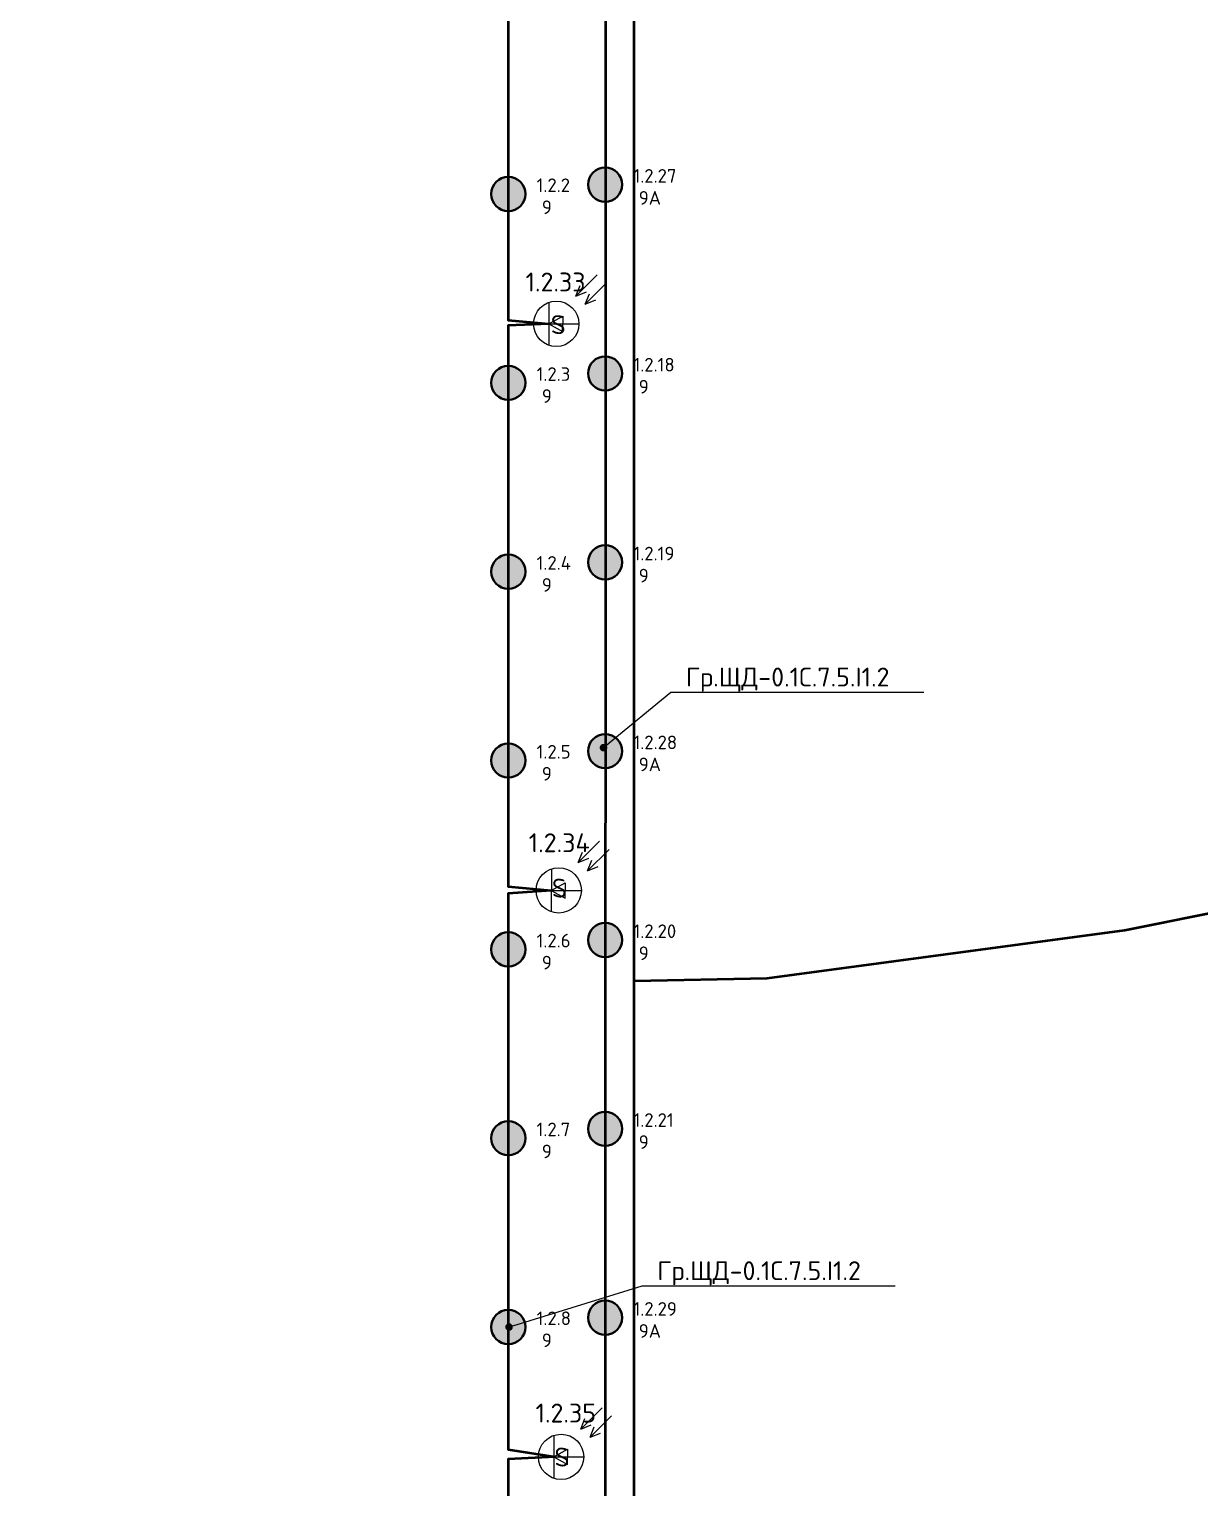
# Model space of a CAD drawing. Header units: millimetres. Extents: x -813692 to 807431, y 0 to 1813163.
# Drawn here: x -4200 to 11292, y 821671 to 840982 of the extents above; entities that cross this region are included whole.
import ezdxf
from ezdxf import colors
from ezdxf.entities.mleader import LeaderData, LeaderLine
from ezdxf.math import Vec2, Vec3

# ---------------------------------------------------------------- set-up
doc = ezdxf.new("R2010")
doc.units = ezdxf.units.MM
for name, color, linetype, lineweight in [('0_Авт.', 10, 'Continuous', 5), ('_АСУД_Щиты', 6, 'Continuous', 0), ('_Гр.ЩД-0.1С.7.5.I1.1', 6, 'Continuous', 50), ('_Гр.ЩД-0.1С.7.5.I1.2', 6, 'Continuous', 50), ('_Гр.ЩД-0.1С.7.5.I2.4', 6, 'Continuous', 50), ('_Гр.ЩД-0.1С.7.5.I3.1', 6, 'Continuous', 50), ('_Гр.ЩД-0.1С.7.5.I3.2', 6, 'Continuous', 50), ('_освещение_dali', 3, 'Continuous', 50), ('A-ANNO-DIMS', 7, 'Continuous', 9), ('АР_монолит', 252, 'Continuous', 50), ('ПК', 252, 'Continuous', 30)]:
    doc.layers.add(name, color=color, linetype=linetype, lineweight=lineweight)
doc.layers.add('DLX_FL0_LUM 1', color=7, linetype='Continuous', lineweight=40, true_color=0x2419e6)
doc.layers.add('DLX_FL0_LUM 12', color=7, linetype='Continuous', lineweight=40, true_color=0xf75408)
doc.layers.add('Вставка', color=252, linetype='Continuous')
doc.styles.add('GOST 2.304', font='GOST Common.ttf')
doc.styles.add('ISOCPEUR', font='isocpeur.ttf')
doc.styles.add('TableTextStyle', font='isocpeur.ttf')
doc.linetypes.add('Truba', pattern='A,3e-05,[4,MSH_7,S=1,R=0,X=0,Y=0],-3.022072', length=3.022102)
doc.linetypes.add('Проводка в лотке', pattern='A,7.5,[130,ltypeshp.shx,S=0.5,R=0,X=0,Y=0],1,[130,ltypeshp.shx,S=1,R=90,X=0,Y=-0.5],1,[130,ltypeshp.shx,S=0.5,R=0,X=0,Y=0],7.5', length=17)
doc.dimstyles.new('М-200', dxfattribs={"dimtxt": 400, "dimasz": 160, "dimexe": 200, "dimexo": 400, "dimgap": 50, "dimtad": 1, "dimdec": 0, "dimzin": 0, "dimdsep": 46, "dimtxsty": 'GOST 2.304', "dimblk": 'ARCHTICK', "dimcen": 180, "dimdle": 200, "dimadec": 0, "dimazin": 0, "dimtfac": 1, "dimtdec": 0, "dimtmove": 1, "dimatfit": 0, "dimfxl": 1, "dimtolj": 1, "dimtzin": 0, "dimarcsym": 0})

# ---------------------------------------------------------------- blocks, each defined once
blk = doc.blocks.new('_ArchTick')
at = {"color": 0, "linetype": 'ByBlock', "const_width": 0.15}
blk.add_lwpolyline([(-0.5, -0.5), (0.5, 0.5)], dxfattribs=at)
blk = doc.blocks.new('*D38')
at = {"layer": 'A-ANNO-DIMS', "color": 0, "lineweight": -2, "transparency": 16777216}
blk.add_arc((-165704, -113309), 107894, 270, 326, dxfattribs=at)
at = {"layer": 'Defpoints', "color": 0, "lineweight": 30, "transparency": 16777216}
for p in [(-165704, -113309), (-165704, -113309), (-75741, -173990), (-131171, -215528), (-165704, -221903)]:
    blk.add_point(p, dxfattribs=at)
at = {"layer": 'A-ANNO-DIMS', "color": 0, "lineweight": -2, "transparency": 16777216, "xscale": 160, "yscale": 160, "zscale": 160}
for p, rotation in [((-76255, -173643), 55.99999895826774), ((-165704, -221203), 179.9999981265246)]:
    blk.add_blockref('_ArchTick', p, dxfattribs=dict(at, rotation=rotation))
at = {"layer": 'A-ANNO-DIMS', "color": 0, "transparency": 16777216, "insert": (-114300, -207822), "char_height": 400, "attachment_point": 5, "rotation": 28.5412, "style": 'GOST 2.304'}
blk.add_mtext('\\A1;56,0%%D', dxfattribs=at)
blk = doc.blocks.new('A$C85fa3c5e')
at = {"layer": '0_Авт.', "color": 6, "lineweight": 25, "ltscale": 100}
for points in [[(5.42, 6.5), (2.59, 3.68), (3.15, 5.07)], [(5.42, 6.5), (2.59, 3.68), (3.98, 4.24)], [(6.66, 5.43), (3.83, 2.6), (4.39, 3.99)], [(6.66, 5.43), (3.83, 2.6), (5.22, 3.16)], [(-0.97, 2.84), (-0.98, -2.84)], [(-3, 0), (3, 0)], [(-0.98, 0), (0.85, 1), (0.85, -0.01)], [(-0.98, 0), (0.84, -1.02), (0.85, -0.01)]]:
    blk.add_lwpolyline(points, dxfattribs=at)
blk.add_circle((0, 0), 3, dxfattribs=at)
blk = doc.blocks.new('DIC2')
at = {"lineweight": 0, "ltscale": 100, "style": 'TableTextStyle'}
for tag, p, height in [('S', (997, 14833), 250), ('9', (1797, 13064, 3), 180), ('9', (515, 12940, 3), 180), ('9', (1797, 10564, 3), 180), ('9', (515, 10440, 3), 180), ('9', (515, 7940, 3), 180), ('9А', (1797, 8064, 3), 180), ('S', (1052, 7335), 250), ('9', (515, 5440, 3), 180), ('9', (1797, 5564, 3), 180), ('9', (515, 2940, 3), 180), ('9', (1797, 3064, 3), 180), ('9', (515, 440, 3), 180), ('9А', (1797, 564, 3), 180), ('S', (1068, -124), 250), ('9', (515, -2060, 3), 180), ('9', (1797, -1936, 3), 180), ('9', (515, -4560, 3), 180), ('9', (1797, -4436, 3), 180), ('9А', (1797, -6936, 3), 180), ('9', (515, -7060, 3), 180), ('S', (1101, -7657), 250), ('9', (1797, -9436, 3), 180), ('9', (515, -9560, 3), 180), ('9', (1797, -11936, 3), 180), ('9', (515, -12060, 3), 180), ('9А', (1797, -14436, 3), 180), ('9', (515, -14560, 3), 180), ('S', (1104, -15134), 250), ('9', (1797, -16936, 3), 180), ('9', (515, -17060, 3), 180), ('9', (1797, -19436, 3), 180), ('9', (515, -19560, 3), 180), ('9А', (1797, -21936, 3), 180), ('9', (515, -22060, 3), 180), ('9', (1797, -24436, 3), 180), ('9', (515, -24560, 3), 180)]:
    blk.add_attdef(tag, p, '', height=height, dxfattribs=at)
blk = doc.blocks.new('_Dot')
at = {"color": 0, "linetype": 'ByBlock', "lineweight": -2}
blk.add_line((-0.5, 0), (-1, 0), dxfattribs=at)
at = {"color": 0, "linetype": 'ByBlock', "const_width": 0.5}
blk.add_lwpolyline([(-0.25, 0, 1), (0.25, 0, 1)], format="xyb", close=True, dxfattribs=at)
blk = doc.blocks.new('A$Cab2378fa')
at = {"lineweight": 25, "true_color": 0xfff5f5}
h = blk.add_hatch(color=7, dxfattribs=at)
h.dxf.hatch_style = 1
h.paths.add_polyline_path([(0, 0), (-142, -170, 0.174923), (3, -222, 0.197808), (162, -157)])
h.paths.add_polyline_path([(-163, 158), (0, 0), (148, 178, 0.175398), (3, 230, 0.209014)])
at = {"lineweight": 25}
h = blk.add_hatch(color=256, dxfattribs=at)
h.paths.add_polyline_path([(162, -157, 0.442338), (148, 178), (0, 0)])
h.paths.add_polyline_path([(-142, -170), (0, 0), (-163, 158, 0.430096)])
blk.add_circle((3, 4), 226)
blk = doc.blocks.new('Оси200')
at = {"layer": 'A-ANNO-DIMS'}
dim = blk.add_angular_dim_2l(base=(-131171, -215527.9), line1=((-165703.8, -113309.3), (-75741.3, -173989.8)), line2=((-165703.8, -113309.3), (-165703.8, -221903.3)), text='56,0%%D', dimstyle='М-200', override={"dimadec": 2, "dimtmove": 2}, dxfattribs=at)
dim.commit()
dim.dimension.update_dxf_attribs({"geometry": '*D38', "text_midpoint": (-114299.5, -207822), "dimtype": 130})
blk = doc.blocks.new('A$C6724712c')
at = {"layer": 'A-ANNO-DIMS', "color": 18, "lineweight": 0, "true_color": 0x000000}
blk.add_blockref('Оси200', (433047.4, 279674.7), dxfattribs=at)

msp = doc.modelspace()

# ---------------------------------------------------------------- block references
at = {"layer": 'Вставка', "linetype": 'Truba', "lineweight": 30, "ltscale": 100}
msp.add_blockref('A$C6724712c', (-266052.4, 717506.5), dxfattribs=at)

# ---------------------------------------------------------------- next in the draw order: linework, layer by layer
at = {"layer": '_АСУД_Щиты', "ltscale": 100}
msp.add_lwpolyline([(22423.8, 831695.6), (19812.4, 830759.7), (19585.8, 831392.1), (14736.2, 829946.9), (10261.3, 829048.2), (5567.4, 828419), (3807.8, 828383), (3807.8, 814747.3), (6563.4, 814731.6)], dxfattribs=at)
at = {"layer": '_Гр.ЩД-0.1С.7.5.I1.1', "ltscale": 100}
msp.add_lwpolyline([(6563.4, 814731.6), (3807.8, 814744.9), (3807.8, 845300), (3420, 845300), (3420, 852050), (3025.9, 852081.5), (3407.3, 852147.6), (3407.3, 853809.7), (4692.9, 853784), (4698.1, 853430.1), (4700, 859974.5), (3420, 859870), (3417.6, 855525.7), (3430, 856290), (3420, 856360), (3420, 863884.4), (4690, 863974.4), (4670, 865700), (4670, 866515.1), (3420, 866475.1), (3420, 867670), (2130, 867550), (2138.9, 846273.4)], dxfattribs=at)
at = {"layer": '_Гр.ЩД-0.1С.7.5.I1.2', "ltscale": 100}
msp.add_lwpolyline([(3427.9, 816390.5), (3430, 844560), (2140, 844560), (2140, 844560), (2140, 837130), (2677.6, 837081), (2140, 837060), (2140, 829630), (2709.5, 829581.1), (2140, 829540), (2140, 822180), (2760, 822081.2), (2140, 822050), (2140, 814680), (2773.1, 814581.2), (2140, 814530), (2140, 807150), (2140, 804490), (3440, 804490), (3440, 814750), (3803.8, 814747.3), (6563.4, 814731.6)], dxfattribs=at)
at = {"layer": '_Гр.ЩД-0.1С.7.5.I2.4', "ltscale": 100}
msp.add_lwpolyline([(3807.8, 814744.9), (3807.8, 828383), (5567.4, 828419), (10295.2, 829052.4), (14736.2, 829946.9), (19078.4, 831221.2), (19608, 831399.6), (22302.7, 822962.2), (22596.9, 822283.5), (22040.5, 821981), (22459.3, 821250.7), (23019, 822533.9), (25465.5, 823879.5), (25465.5, 822908.8), (25372.9, 822883.8), (25854.1, 822064), (25595.8, 821899), (25595.8, 820833.3)], dxfattribs=at)
at = {"layer": '_Гр.ЩД-0.1С.7.5.I3.1', "ltscale": 100}
msp.add_lwpolyline([(6563.4, 814731.6), (3807.8, 814747.3), (3807.8, 828383), (5567.4, 828419), (10295.2, 829052.4), (14736.2, 829946.9), (19078.4, 831221.2), (19610.7, 831391.2), (22302.7, 822962.2), (26768, 824679.1), (26944.6, 824348.6), (29792.8, 817704.7), (31984.8, 818757.9), (32656.5, 817337.1), (33341.7, 817643.1), (35142.2, 818574.8), (37117.4, 819380.6)], dxfattribs=at)
at = {"layer": '_Гр.ЩД-0.1С.7.5.I3.2', "ltscale": 100}
msp.add_lwpolyline([(6563.4, 814731.6), (3807.8, 814744.9), (3807.8, 828383), (5567.4, 828419), (10300.9, 829053.5), (14736.2, 829946.9), (19608, 831399.6), (22302.7, 822962.2), (26768, 824679.1), (27036.1, 824098.9), (29792.8, 817704.7), (35077.6, 820329), (40155.7, 823256.7)], dxfattribs=at)

# ---------------------------------------------------------------- next in the draw order: block references
at = {"layer": '0_Авт.', "color": 3, "linetype": 'Проводка в лотке', "ltscale": 100, "xscale": 100, "yscale": 100, "zscale": 100}
for p in [(2775.3, 837081), (2807.1, 829581.1), (2838.9, 822081.2)]:
    msp.add_blockref('A$C85fa3c5e', p, dxfattribs=at)
at = {"layer": '_Гр.ЩД-0.1С.7.5.I1.2', "lineweight": 0}
ref = msp.add_blockref('DIC2', (2000, 830886.2), dxfattribs=at)
ref.add_attrib('9', '1.2.2', (2514.8, 838826.1, 3), dxfattribs={"layer": '0', "lineweight": 0, "ltscale": 100, "height": 180, "style": 'TableTextStyle'})
ref.add_attrib('9', '1.2.3', (2514.8, 836326.1, 3), dxfattribs={"layer": '0', "lineweight": 0, "ltscale": 100, "height": 180, "style": 'TableTextStyle'})
ref.add_attrib('9', '1.2.4', (2514.8, 833826.1, 3), dxfattribs={"layer": '0', "lineweight": 0, "ltscale": 100, "height": 180, "style": 'TableTextStyle'})
ref.add_attrib('9', '1.2.5', (2514.8, 831326.1, 3), dxfattribs={"layer": '0', "lineweight": 0, "ltscale": 100, "height": 180, "style": 'TableTextStyle'})
ref.add_attrib('9', '1.2.6', (2514.8, 828826.1, 3), dxfattribs={"layer": '0', "lineweight": 0, "ltscale": 100, "height": 180, "style": 'TableTextStyle'})
ref.add_attrib('9', '1.2.7', (2514.8, 826326.1, 3), dxfattribs={"layer": '0', "lineweight": 0, "ltscale": 100, "height": 180, "style": 'TableTextStyle'})
ref.add_attrib('9', '1.2.8', (2514.8, 823826.1, 3), dxfattribs={"layer": '0', "lineweight": 0, "ltscale": 100, "height": 180, "style": 'TableTextStyle'})
ref.add_attrib('9', '1.2.18', (3796.7, 836450, 3), dxfattribs={"layer": '0', "lineweight": 0, "ltscale": 100, "height": 180, "style": 'TableTextStyle'})
ref.add_attrib('9', '1.2.19', (3796.7, 833950, 3), dxfattribs={"layer": '0', "lineweight": 0, "ltscale": 100, "height": 180, "style": 'TableTextStyle'})
ref.add_attrib('9', '1.2.20', (3796.7, 828950, 3), dxfattribs={"layer": '0', "lineweight": 0, "ltscale": 100, "height": 180, "style": 'TableTextStyle'})
ref.add_attrib('9', '1.2.21', (3796.7, 826450, 3), dxfattribs={"layer": '0', "lineweight": 0, "ltscale": 100, "height": 180, "style": 'TableTextStyle'})
ref.add_attrib('9А', '1.2.27', (3796.7, 838950, 3), dxfattribs={"layer": '0', "lineweight": 0, "ltscale": 100, "height": 180, "style": 'TableTextStyle'})
ref.add_attrib('9А', '1.2.28', (3796.7, 831450, 3), dxfattribs={"layer": '0', "lineweight": 0, "ltscale": 100, "height": 180, "style": 'TableTextStyle'})
ref.add_attrib('9А', '1.2.29', (3796.7, 823950, 3), dxfattribs={"layer": '0', "lineweight": 0, "ltscale": 100, "height": 180, "style": 'TableTextStyle'})
ref.add_attrib('S', '1.2.33', (2367.9, 837510.2), dxfattribs={"layer": '0', "lineweight": 0, "ltscale": 100, "height": 250, "style": 'TableTextStyle'})
ref.add_attrib('S', '1.2.34', (2410, 830086.2), dxfattribs={"layer": '0', "lineweight": 0, "ltscale": 100, "height": 250, "style": 'TableTextStyle'})
ref.add_attrib('S', '1.2.35', (2500, 822536.2), dxfattribs={"layer": '0', "lineweight": 0, "ltscale": 100, "height": 250, "style": 'TableTextStyle'})
at = {"layer": 'DLX_FL0_LUM 1', "ltscale": 100}
for p in [(2136.8, 838796), (3418.8, 836419.9), (2136.8, 836296), (3418.8, 833919.9), (2136.8, 833796), (2136.8, 831296), (2136.8, 828796), (3418.8, 828919.9), (2136.8, 826296), (3418.8, 826419.9), (2136.8, 823796)]:
    msp.add_blockref('A$Cab2378fa', p, dxfattribs=at)
at = {"layer": 'DLX_FL0_LUM 12', "ltscale": 100}
for p in [(3418.8, 838919.9), (3418.8, 831419.9), (3418.8, 823919.9)]:
    msp.add_blockref('A$Cab2378fa', p, dxfattribs=at)

# ---------------------------------------------------------------- next in the draw order: texts
at = {"layer": '_освещение_dali', "color": 7, "style": 'TableTextStyle'}
for s, p in [('9', (2584.2, 838534.9, 3)), ('9А', (3866.2, 838658.8, 3)), ('9', (2584.2, 836034.9, 3)), ('9', (3866.2, 836158.8, 3)), ('9', (3866.2, 833658.8, 3)), ('9', (2584.2, 833534.9, 3)), ('9А', (3866.2, 831158.8, 3)), ('9', (2584.2, 831034.9, 3)), ('9', (3866.2, 828658.8, 3)), ('9', (2584.2, 828534.9, 3)), ('9', (3866.2, 826158.8, 3)), ('9', (2584.2, 826034.9, 3)), ('9А', (3866.2, 823658.8, 3)), ('9', (2584.2, 823534.9, 3))]:
    msp.add_text(s, height=180, dxfattribs=at).set_placement(p)
at = {"layer": 'Defpoints', "color": 254, "true_color": 0xf4c5b6, "style": 'TableTextStyle'}
for p in [(2702.1, 836945.3), (2717.7, 829485.7), (2751.3, 821953.4)]:
    msp.add_text('S', height=250, dxfattribs=at).set_placement(p)

# ---------------------------------------------------------------- next in the draw order: leaders
at = {"layer": '_Гр.ЩД-0.1С.7.5.I1.2'}
ml = msp.add_multileader_mtext('Standard', dxfattribs=at)
ml.set_content('Гр.ЩД-0.1С.7.5.I1.2', color=256, style='ISOCPEUR')
ml.set_leader_properties()
ml.set_arrow_properties(name='DOT')
ml.build(insert=Vec2(0, 0))
ml.multileader.update_dxf_attribs({"has_dogleg": 0, "text_left_attachment_type": 6, "text_right_attachment_type": 6, "arrow_head_size": 100})
ctx = ml.context
ctx.base_point, ctx.char_height, ctx.arrow_head_size, ctx.landing_gap_size, ctx.plane_origin = Vec3(4290.1, 832205), 250, 100, 200, Vec3(89291.3, 960771.3)
ctx.left_attachment, ctx.right_attachment = 6, 6
notes = []
notes.append((ctx, [(0, (1, 1, 0), (4282.1, 832205), (1, 0), 8, [(1, [(3400, 831470)], 0, [])])]))
ctx.mtext.insert, ctx.mtext.flow_direction = Vec3(4490.1, 832530), 5
ml = msp.add_multileader_mtext('Standard', dxfattribs=at)
ml.set_content('Гр.ЩД-0.1С.7.5.I1.2', color=256, style='ISOCPEUR')
ml.set_leader_properties()
ml.set_arrow_properties(name='DOT')
ml.build(insert=Vec2(0, 0))
ml.multileader.update_dxf_attribs({"has_dogleg": 0, "text_left_attachment_type": 6, "text_right_attachment_type": 6, "arrow_head_size": 100})
ctx = ml.context
ctx.base_point, ctx.char_height, ctx.arrow_head_size, ctx.landing_gap_size, ctx.plane_origin = Vec3(3911.4, 824345.6), 250, 100, 200, Vec3(88041.3, 953101.3)
ctx.left_attachment, ctx.right_attachment = 6, 6
notes.append((ctx, [(0, (1, 1, 0), (3903.4, 824345.6), (1, 0), 8, [(1, [(2150, 823800)], 0, [])])]))
ctx.mtext.insert, ctx.mtext.flow_direction = Vec3(4111.4, 824670.6), 5
for ctx, leaders in notes:
    for number, flags, end, landing, length, lines in leaders:
        leader = LeaderData()
        leader.index, (leader.has_last_leader_line, leader.has_dogleg_vector, leader.attachment_direction) = number, flags
        leader.last_leader_point, leader.dogleg_vector, leader.dogleg_length = Vec3(end), Vec3(landing), length
        for number, points, colour, breaks in lines:
            line = LeaderLine()
            line.index, line.vertices, line.color, line.breaks = number, Vec3.list(points), colors.encode_raw_color(colour), breaks
            leader.lines.append(line)
        ctx.leaders.append(leader)

doc.saveas('drawing.dxf')
